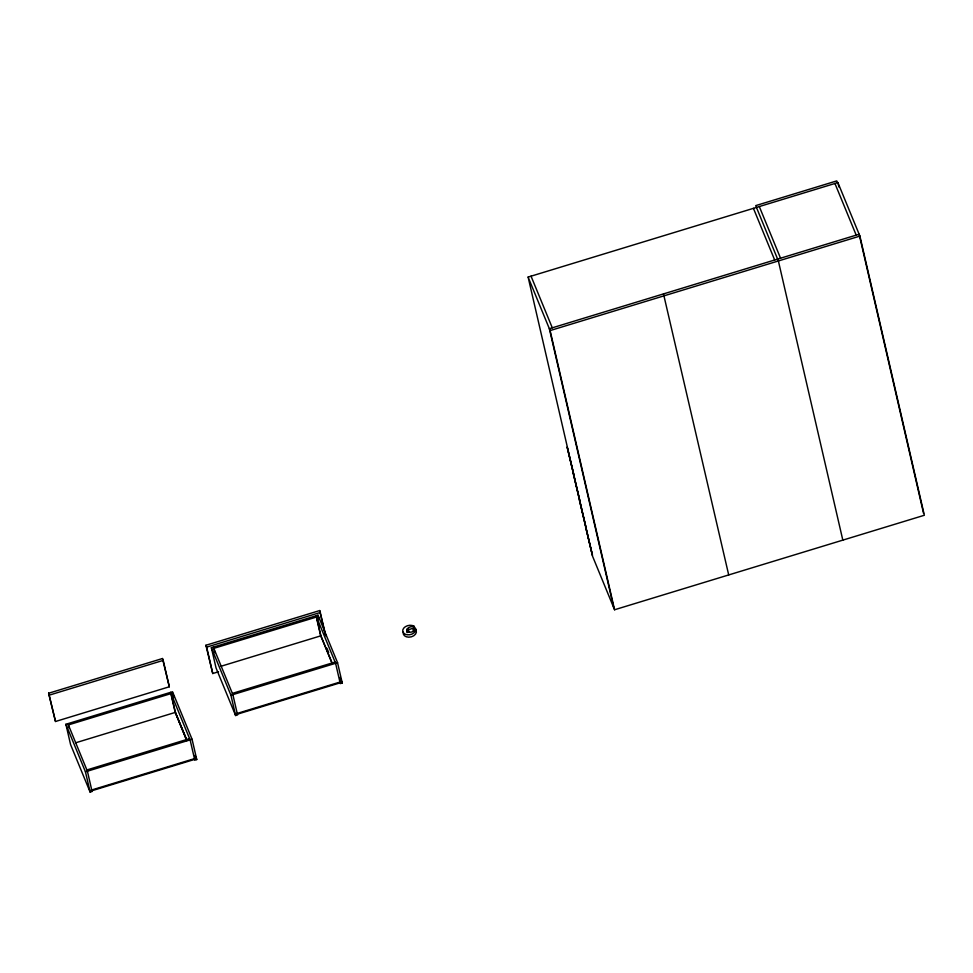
<?xml version="1.0" encoding="UTF-8"?>
<svg xmlns="http://www.w3.org/2000/svg" width="973" height="973" viewBox="0 0 973 973"><rect width="100%" height="100%" fill="white"/><g stroke="black" fill="none" stroke-linecap="round" stroke-linejoin="round"><path stroke-width="1.46" d="M415.897 629.592L415.885 629.713A6.689 4.683 -12.4 0 1 407.188 634.773A6.689 4.683 -12.4 0 1 403.734 628.12A6.689 4.683 -12.4 0 1 414.109 626.284L414.826 627.853A6.689 4.683 -12.4 0 1 416.189 630.468L415.897 629.592C407.723 636.829 401.849 626.721 414.218 626.357M413.537 631.003L414.34 631.027M414.218 630.151L413.355 630.127L414.17 630.236M414.486 627.609L408.149 629.957L407.091 631.903M409.122 631.988L408.696 631.112L407.796 631.939M528.108 277.074L837.887 182.583L859.901 236.098L924.35 515.264L614.571 609.755L592.557 556.24L528.108 277.074L550.122 330.577L614.571 609.755M550.122 330.577L859.901 236.098M48.65 693.238L162.455 658.526L163.221 660.387L169.314 686.78L55.51 721.492L48.65 693.238L55.51 721.492M218.524 671.771L212.759 673.523L205.899 645.269L319.703 610.558L325.882 635.88M49.416 695.099L163.221 660.387M205.899 645.269L206.665 647.13L320.47 612.418M237.388 714.17L237.57 714.936L235.612 715.532L216.067 668.013L211.372 647.714L318.001 615.191L337.558 662.698L342.241 683.01L340.282 683.605L340.112 682.839M221.066 666.25L320.895 635.807L316.553 617.028L213.841 648.346L214.838 652.688M91.912 790.733L92.082 791.499L90.124 792.095L70.579 744.576L65.896 724.277L172.525 691.754L192.07 739.273L196.753 759.572L194.795 760.168L194.624 759.414M232.377 693.384L335.089 662.066M211.372 647.714L230.929 695.221L337.558 662.698M75.59 742.813L175.408 712.37L171.078 693.591L68.353 724.921L69.022 727.804M86.889 769.959L189.601 738.629M65.896 724.277L85.442 771.796L192.07 739.273M413.695 630.37C416.359 629.142 411.409 629.045 413.561 630.395M837.498 182.766L836.731 180.905L755.717 205.619L778.376 260.959L842.825 540.137M834.943 183.483L856.204 235.138M759.305 206.556L780.553 258.21M753.43 208.344L774.678 259.998M663.489 293.907L728.704 574.946M531.039 276.174L552.299 327.828M316.043 615.787L335.6 663.294L339.93 682.085M339.942 677.415L342.241 683.01M326.952 648.286L328.667 652.482M332.462 663.914L320.385 634.566L316.712 618.67M332.061 663.282L320.555 635.32L320.737 636.087M213.33 647.118L232.875 694.625L237.217 713.416M169.314 686.78L162.455 658.526M195.026 755.376L196.753 759.572M186.974 740.477L174.897 711.129L170.567 692.35L190.112 739.869L194.454 758.648M186.001 738.446L175.079 711.895L186.755 740.599M67.855 723.681L87.4 771.2L91.73 789.979M923.584 513.416L859.135 234.238L549.356 328.716L613.817 607.894M837.887 182.583L838.908 187.023M573.997 475.311L567.137 447.057L580.151 501.959M586.293 528.607L573.292 473.705M579.446 500.353L592.448 555.255L585.588 527.001M319.703 610.558L325.116 634.019M318.001 615.191L319.01 619.533M230.929 695.221L235.612 715.532M206.665 647.13L212.759 673.523M172.853 693.202L173.863 697.556M85.442 771.796L90.124 792.095M408.344 628.485L408.611 629.726M408.101 628.594L408.368 629.835M407.869 628.716L408.149 629.957M407.663 628.85L407.93 630.103M407.468 629.008L407.748 630.249M407.298 629.166L407.565 630.419M407.152 629.349L407.419 630.589M407.018 629.519L407.188 630.954M406.836 629.896L407.492 632.559M406.775 630.285L407.237 632.255M415.07 628.947A6.689 4.683 -12.4 0 1 411.348 636.829A6.689 4.683 -12.4 0 1 403.321 632.231M340.745 681.83L236.403 713.659L236.573 714.425L340.927 682.596L340.745 681.83M195.269 758.393L90.915 790.222L91.097 790.988L195.439 759.159L195.269 758.393"/></g></svg>
